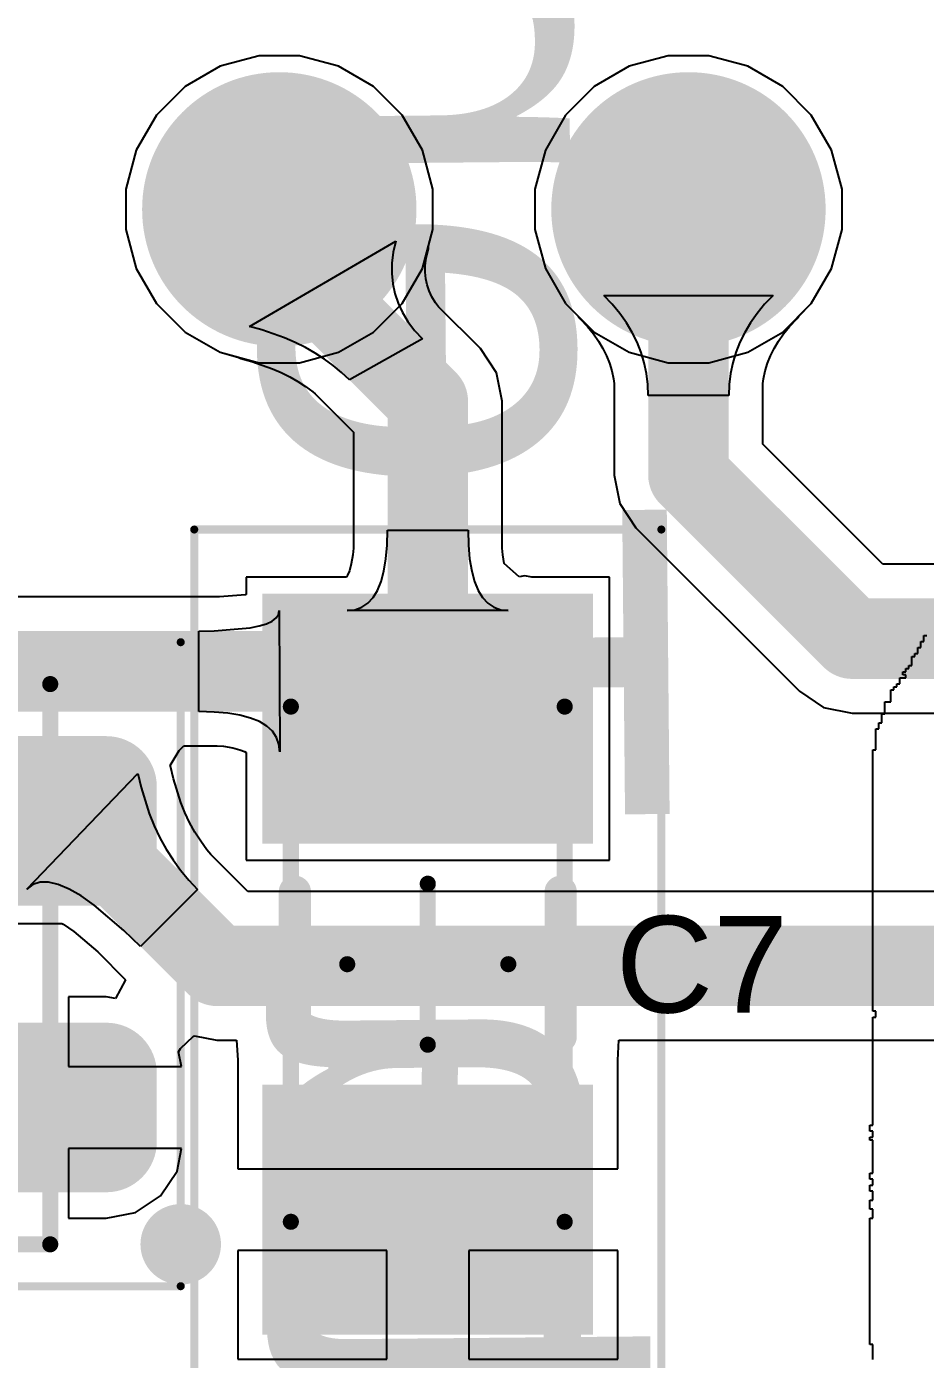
# Model space of a CAD drawing. Header units: millimetres. Extents: x 0 to 168, y 0 to 109.
# Drawn here: x 73.74 to 79.32, y 71.22 to 79.49 of the extents above; entities that cross this region are included whole.
import ezdxf

# ---------------------------------------------------------------- set-up
doc = ezdxf.new("R2010")
doc.units = ezdxf.units.MM
for name, color, linetype in [('BottomLayer', 5, 'Continuous'), ('BottomOverlay', 54, 'Continuous'), ('BottomSolder', 6, 'Continuous'), ('Mechanical13', 56, 'Continuous'), ('Mechanical15', 56, 'Continuous'), ('MultiLayer', 9, 'Continuous'), ('PadHoleLayer', 156, 'Continuous'), ('TopLayer', 1, 'Continuous'), ('TopOverlay', 2, 'Continuous'), ('TopPaste', 8, 'Continuous'), ('TopSolder', 216, 'Continuous')]:
    doc.layers.add(name, color=color, linetype=linetype)
doc.styles.add('Arial', font='arial.ttf', dxfattribs={"height": 0.2})
doc.styles.add('Comic Sans MS', font='comic.ttf', dxfattribs={"height": 0.2})

# ---------------------------------------------------------------- blocks, each defined once
blk = doc.blocks.new('WS2812B_M____20')
at = {"layer": 'Mechanical13'}
blk.add_hatch(color=56, dxfattribs=at).paths.add_polyline_path([(-1.74, -1.74), (-1.2719, -1.74), (-1.2719, 1.74), (-1.74, 1.74)])
at = {"layer": 'TopLayer'}
h = blk.add_hatch(color=1, dxfattribs=at)
edge = h.paths.add_edge_path()
edge.add_arc((-2.0875, 0.6776), 0.2125, 180, 270)
edge.add_line((-2.0875, 0.4651), (-1.1125, 0.4651))
edge.add_arc((-1.1125, 0.6776), 0.2125, 270, 360)
edge.add_line((-0.9, 0.6776), (-0.9, 1.1026))
edge.add_arc((-1.1125, 1.1026), 0.2125, 0, 90)
edge.add_line((-1.1125, 1.3151), (-2.0875, 1.3151))
edge.add_arc((-2.0875, 1.1026), 0.2125, 90, 180)
edge.add_line((-2.3, 1.1026), (-2.3, 0.6776))
h = blk.add_hatch(color=1, dxfattribs=at)
edge = h.paths.add_edge_path()
edge.add_arc((1.1125, 0.6775), 0.2125, 180, 270)
edge.add_line((1.1125, 0.465), (2.0875, 0.465))
edge.add_arc((2.0875, 0.6775), 0.2125, 270, 360)
edge.add_line((2.3, 0.6775), (2.3, 1.1025))
edge.add_arc((2.0875, 1.1025), 0.2125, 0, 90)
edge.add_line((2.0875, 1.315), (1.1125, 1.315))
edge.add_arc((1.1125, 1.1025), 0.2125, 90, 180)
edge.add_line((0.9, 1.1025), (0.9, 0.6775))
h = blk.add_hatch(color=1, dxfattribs=at)
edge = h.paths.add_edge_path()
edge.add_arc((-2.0875, -1.1025), 0.2125, 180, 270)
edge.add_line((-2.0875, -1.315), (-1.1125, -1.315))
edge.add_arc((-1.1125, -1.1025), 0.2125, 270, 360)
edge.add_line((-0.9, -1.1025), (-0.9, -0.6775))
edge.add_arc((-1.1125, -0.6775), 0.2125, 0, 90)
edge.add_line((-1.1125, -0.465), (-2.0875, -0.465))
edge.add_arc((-2.0875, -0.6775), 0.2125, 90, 180)
edge.add_line((-2.3, -0.6775), (-2.3, -1.1025))
h = blk.add_hatch(color=1, dxfattribs=at)
edge = h.paths.add_edge_path()
edge.add_arc((1.1125, -1.1025), 0.2125, 180, 270)
edge.add_line((1.1125, -1.315), (2.0875, -1.315))
edge.add_arc((2.0875, -1.1025), 0.2125, 270, 360)
edge.add_line((2.3, -1.1025), (2.3, -0.6775))
edge.add_arc((2.0875, -0.6775), 0.2125, 0, 90)
edge.add_line((2.0875, -0.465), (1.1125, -0.465))
edge.add_arc((1.1125, -0.6775), 0.2125, 90, 180)
edge.add_line((0.9, -0.6775), (0.9, -1.1025))
at = {"layer": 'TopPaste'}
h = blk.add_hatch(color=8, dxfattribs=at)
edge = h.paths.add_edge_path()
edge.add_arc((-2.0875, 0.6776), 0.2125, 180, 270)
edge.add_line((-2.0875, 0.4651), (-1.1125, 0.4651))
edge.add_arc((-1.1125, 0.6776), 0.2125, 270, 360)
edge.add_line((-0.9, 0.6776), (-0.9, 1.1026))
edge.add_arc((-1.1125, 1.1026), 0.2125, 0, 90)
edge.add_line((-1.1125, 1.3151), (-2.0875, 1.3151))
edge.add_arc((-2.0875, 1.1026), 0.2125, 90, 180)
edge.add_line((-2.3, 1.1026), (-2.3, 0.6776))
h = blk.add_hatch(color=8, dxfattribs=at)
edge = h.paths.add_edge_path()
edge.add_arc((1.1125, 0.6775), 0.2125, 180, 270)
edge.add_line((1.1125, 0.465), (2.0875, 0.465))
edge.add_arc((2.0875, 0.6775), 0.2125, 270, 360)
edge.add_line((2.3, 0.6775), (2.3, 1.1025))
edge.add_arc((2.0875, 1.1025), 0.2125, 0, 90)
edge.add_line((2.0875, 1.315), (1.1125, 1.315))
edge.add_arc((1.1125, 1.1025), 0.2125, 90, 180)
edge.add_line((0.9, 1.1025), (0.9, 0.6775))
h = blk.add_hatch(color=8, dxfattribs=at)
edge = h.paths.add_edge_path()
edge.add_arc((-2.0875, -1.1025), 0.2125, 180, 270)
edge.add_line((-2.0875, -1.315), (-1.1125, -1.315))
edge.add_arc((-1.1125, -1.1025), 0.2125, 270, 360)
edge.add_line((-0.9, -1.1025), (-0.9, -0.6775))
edge.add_arc((-1.1125, -0.6775), 0.2125, 0, 90)
edge.add_line((-1.1125, -0.465), (-2.0875, -0.465))
edge.add_arc((-2.0875, -0.6775), 0.2125, 90, 180)
edge.add_line((-2.3, -0.6775), (-2.3, -1.1025))
h = blk.add_hatch(color=8, dxfattribs=at)
edge = h.paths.add_edge_path()
edge.add_arc((1.1125, -1.1025), 0.2125, 180, 270)
edge.add_line((1.1125, -1.315), (2.0875, -1.315))
edge.add_arc((2.0875, -1.1025), 0.2125, 270, 360)
edge.add_line((2.3, -1.1025), (2.3, -0.6775))
edge.add_arc((2.0875, -0.6775), 0.2125, 0, 90)
edge.add_line((2.0875, -0.465), (1.1125, -0.465))
edge.add_arc((1.1125, -0.6775), 0.2125, 90, 180)
edge.add_line((0.9, -0.6775), (0.9, -1.1025))
at = {"layer": 'TopSolder'}
h = blk.add_hatch(color=216, dxfattribs=at)
edge = h.paths.add_edge_path()
edge.add_arc((-2.0875, 0.6776), 0.3141, 180, 270)
edge.add_line((-2.0875, 0.3635), (-1.1125, 0.3635))
edge.add_arc((-1.1125, 0.6776), 0.3141, 270, 360)
edge.add_line((-0.7984, 0.6776), (-0.7984, 1.1026))
edge.add_arc((-1.1125, 1.1026), 0.3141, 0, 90)
edge.add_line((-1.1125, 1.4167), (-2.0875, 1.4167))
edge.add_arc((-2.0875, 1.1026), 0.3141, 90, 180)
edge.add_line((-2.4016, 1.1026), (-2.4016, 0.6776))
h = blk.add_hatch(color=216, dxfattribs=at)
edge = h.paths.add_edge_path()
edge.add_arc((1.1125, 0.6775), 0.3141, 180, 270)
edge.add_line((1.1125, 0.3634), (2.0875, 0.3634))
edge.add_arc((2.0875, 0.6775), 0.3141, 270, 360)
edge.add_line((2.4016, 0.6775), (2.4016, 1.1025))
edge.add_arc((2.0875, 1.1025), 0.3141, 0, 90)
edge.add_line((2.0875, 1.4166), (1.1125, 1.4166))
edge.add_arc((1.1125, 1.1025), 0.3141, 90, 180)
edge.add_line((0.7984, 1.1025), (0.7984, 0.6775))
h = blk.add_hatch(color=216, dxfattribs=at)
edge = h.paths.add_edge_path()
edge.add_arc((-2.0875, -1.1025), 0.3141, 180, 270)
edge.add_line((-2.0875, -1.4166), (-1.1125, -1.4166))
edge.add_arc((-1.1125, -1.1025), 0.3141, 270, 360)
edge.add_line((-0.7984, -1.1025), (-0.7984, -0.6775))
edge.add_arc((-1.1125, -0.6775), 0.3141, 0, 90)
edge.add_line((-1.1125, -0.3634), (-2.0875, -0.3634))
edge.add_arc((-2.0875, -0.6775), 0.3141, 90, 180)
edge.add_line((-2.4016, -0.6775), (-2.4016, -1.1025))
h = blk.add_hatch(color=216, dxfattribs=at)
edge = h.paths.add_edge_path()
edge.add_arc((1.1125, -1.1025), 0.3141, 180, 270)
edge.add_line((1.1125, -1.4166), (2.0875, -1.4166))
edge.add_arc((2.0875, -1.1025), 0.3141, 270, 360)
edge.add_line((2.4016, -1.1025), (2.4016, -0.6775))
edge.add_arc((2.0875, -0.6775), 0.3141, 0, 90)
edge.add_line((2.0875, -0.3634), (1.1125, -0.3634))
edge.add_arc((1.1125, -0.6775), 0.3141, 90, 180)
edge.add_line((0.7984, -0.6775), (0.7984, -1.1025))
at = {"layer": 'Mechanical13', "const_width": 0.1}
for points in [[(-1.74, -1.74), (-1.74, 1.74)], [(-1.74, 1.74), (1.74, 1.74)], [(1.74, -1.74), (1.74, 1.74)], [(-1.74, -1.74), (1.74, -1.74)]]:
    blk.add_lwpolyline(points, dxfattribs=at)
at = {"layer": 'Mechanical13', "const_width": 0.05}
for points in [[(-1.765, 1.74, 1), (-1.715, 1.74, 1)], [(-1.765, 1.74, 1), (-1.715, 1.74, 1)], [(1.715, 1.74, 1), (1.765, 1.74, 1)], [(1.715, 1.74, 1), (1.765, 1.74, 1)], [(-1.765, -1.74, 1), (-1.715, -1.74, 1)], [(-1.765, -1.74, 1), (-1.715, -1.74, 1)], [(1.715, -1.74, 1), (1.765, -1.74, 1)], [(1.715, -1.74, 1), (1.765, -1.74, 1)]]:
    blk.add_lwpolyline(points, format="xyb", close=True, dxfattribs=at)
at = {"layer": 'Mechanical15'}
for points, const_width in [([(-2.55, -2), (-2.55, 2)], 0.05), ([(-2.55, 2), (2.55, 2)], 0.05), ([(2.55, -2), (2.55, 2)], 0.05), ([(0, -0.5), (0, 0.5)], 0.1), ([(-0.5, 0), (0.5, 0)], 0.1), ([(-2.55, -2), (2.55, -2)], 0.05)]:
    blk.add_lwpolyline(points, dxfattribs=dict(at, const_width=const_width))
for points, const_width in [([(-2.5625, 2, 1), (-2.5375, 2, 1)], 0.025), ([(-2.5625, 2, 1), (-2.5375, 2, 1)], 0.025), ([(2.5375, 2, 1), (2.5625, 2, 1)], 0.025), ([(2.5375, 2, 1), (2.5625, 2, 1)], 0.025), ([(-0.025, 0.5, 1), (0.025, 0.5, 1)], 0.05), ([(-0.525, 0, 1), (-0.475, 0, 1)], 0.05), ([(0.475, 0, 1), (0.525, 0, 1)], 0.05), ([(-0.025, -0.5, 1), (0.025, -0.5, 1)], 0.05), ([(-2.5625, -2, 1), (-2.5375, -2, 1)], 0.025), ([(-2.5625, -2, 1), (-2.5375, -2, 1)], 0.025), ([(2.5375, -2, 1), (2.5625, -2, 1)], 0.025), ([(2.5375, -2, 1), (2.5625, -2, 1)], 0.025)]:
    blk.add_lwpolyline(points, format="xyb", close=True, dxfattribs=dict(at, const_width=const_width))
at = {"layer": 'TopOverlay'}
for points, const_width in [([(2.675, -1.74, 1), (2.425, -1.74, 1)], 0.25), ([(2.3625, -1.74, 1), (2.4875, -1.74, 1)], 0.125), ([(2.6125, -1.74, 1), (2.7375, -1.74, 1)], 0.125)]:
    blk.add_lwpolyline(points, format="xyb", close=True, dxfattribs=dict(at, const_width=const_width))
blk = doc.blocks.new('HDR1X6H_50')
at = {"layer": 'BottomLayer'}
h = blk.add_hatch(color=5, dxfattribs=at)
edge = h.paths.add_edge_path()
edge.add_arc((5.08, 0), 0.75, 0, 360)
h = blk.add_hatch(color=5, dxfattribs=at)
edge = h.paths.add_edge_path()
edge.add_arc((7.62, 0), 0.75, 0, 360)
at = {"layer": 'BottomSolder'}
h = blk.add_hatch(color=6, dxfattribs=at)
edge = h.paths.add_edge_path()
edge.add_arc((5.08, 0), 0.8516, 0, 360)
h = blk.add_hatch(color=6, dxfattribs=at)
edge = h.paths.add_edge_path()
edge.add_arc((7.62, 0), 0.8516, 0, 360)
at = {"layer": 'MultiLayer'}
h = blk.add_hatch(color=9, dxfattribs=at)
edge = h.paths.add_edge_path()
edge.add_arc((5.08, 0), 0.75, 0, 360)
h = blk.add_hatch(color=9, dxfattribs=at)
edge = h.paths.add_edge_path()
edge.add_arc((7.62, 0), 0.75, 0, 360)
at = {"layer": 'PadHoleLayer'}
h = blk.add_hatch(color=156, dxfattribs=at)
edge = h.paths.add_edge_path()
edge.add_arc((5.08, 0), 0.45, 0, 360)
h = blk.add_hatch(color=156, dxfattribs=at)
edge = h.paths.add_edge_path()
edge.add_arc((7.62, 0), 0.45, 0, 360)
at = {"layer": 'TopLayer'}
h = blk.add_hatch(color=1, dxfattribs=at)
edge = h.paths.add_edge_path()
edge.add_arc((5.08, 0), 0.75, 0, 360)
h = blk.add_hatch(color=1, dxfattribs=at)
edge = h.paths.add_edge_path()
edge.add_arc((7.62, 0), 0.75, 0, 360)
at = {"layer": 'TopSolder'}
h = blk.add_hatch(color=216, dxfattribs=at)
edge = h.paths.add_edge_path()
edge.add_arc((5.08, 0), 0.8516, 0, 360)
h = blk.add_hatch(color=216, dxfattribs=at)
edge = h.paths.add_edge_path()
edge.add_arc((7.62, 0), 0.8516, 0, 360)
blk = doc.blocks.new('CAP1206_69')
at = {"layer": 'TopLayer'}
for points in [[(-2.2, -0.925), (-2.2, 0.925), (-0.85, 0.925), (-0.85, -0.925)], [(0.85, -0.925), (0.85, 0.925), (2.2, 0.925), (2.2, -0.925)]]:
    blk.add_hatch(color=1, dxfattribs=at).paths.add_polyline_path(points)
at = {"layer": 'TopPaste'}
for points in [[(-2.2, -0.925), (-2.2, 0.925), (-0.85, 0.925), (-0.85, -0.925)], [(0.85, -0.925), (0.85, 0.925), (2.2, 0.925), (2.2, -0.925)]]:
    blk.add_hatch(color=8, dxfattribs=at).paths.add_polyline_path(points)
at = {"layer": 'TopSolder'}
for points in [[(-2.3016, -1.0266), (-2.3016, 1.0266), (-0.7484, 1.0266), (-0.7484, -1.0266)], [(0.7484, -1.0266), (0.7484, 1.0266), (2.3016, 1.0266), (2.3016, -1.0266)]]:
    blk.add_hatch(color=216, dxfattribs=at).paths.add_polyline_path(points)
at = {"layer": 'Mechanical13', "const_width": 0.1}
for points in [[(-1.6, 0.85), (-1.6, -0.85)], [(-1.6, 0.85), (1.6, 0.85)], [(1.6, 0.85), (1.6, -0.85)], [(-1.6, -0.85), (1.6, -0.85)]]:
    blk.add_lwpolyline(points, dxfattribs=at)
at = {"layer": 'Mechanical13', "const_width": 0.05}
for points in [[(-1.625, 0.85, 1), (-1.575, 0.85, 1)], [(-1.625, 0.85, 1), (-1.575, 0.85, 1)], [(1.575, 0.85, 1), (1.625, 0.85, 1)], [(1.575, 0.85, 1), (1.625, 0.85, 1)], [(-1.625, -0.85, 1), (-1.575, -0.85, 1)], [(-1.625, -0.85, 1), (-1.575, -0.85, 1)], [(1.575, -0.85, 1), (1.625, -0.85, 1)], [(1.575, -0.85, 1), (1.625, -0.85, 1)]]:
    blk.add_lwpolyline(points, format="xyb", close=True, dxfattribs=at)
at = {"layer": 'Mechanical15'}
for points, const_width in [([(-2.7, 1.45), (-2.7, -1.45)], 0.05), ([(-2.7, 1.45), (2.7, 1.45)], 0.05), ([(2.7, 1.45), (2.7, -1.45)], 0.05), ([(0, 0.5), (0, -0.5)], 0.1), ([(-0.5, 0), (0.5, 0)], 0.1), ([(-2.7, -1.45), (2.7, -1.45)], 0.05)]:
    blk.add_lwpolyline(points, dxfattribs=dict(at, const_width=const_width))
for points, const_width in [([(-2.7125, 1.45, 1), (-2.6875, 1.45, 1)], 0.025), ([(-2.7125, 1.45, 1), (-2.6875, 1.45, 1)], 0.025), ([(2.6875, 1.45, 1), (2.7125, 1.45, 1)], 0.025), ([(2.6875, 1.45, 1), (2.7125, 1.45, 1)], 0.025), ([(-0.025, 0.5, 1), (0.025, 0.5, 1)], 0.05), ([(-0.525, 0, 1), (-0.475, 0, 1)], 0.05), ([(0.475, 0, 1), (0.525, 0, 1)], 0.05), ([(-0.025, -0.5, 1), (0.025, -0.5, 1)], 0.05), ([(-2.7125, -1.45, 1), (-2.6875, -1.45, 1)], 0.025), ([(-2.7125, -1.45, 1), (-2.6875, -1.45, 1)], 0.025), ([(2.6875, -1.45, 1), (2.7125, -1.45, 1)], 0.025), ([(2.6875, -1.45, 1), (2.7125, -1.45, 1)], 0.025)]:
    blk.add_lwpolyline(points, format="xyb", close=True, dxfattribs=dict(at, const_width=const_width))
at = {"layer": 'TopOverlay', "const_width": 0.2}
for points in [[(-0.45, 0.825), (0.45, 0.825)], [(-0.45, -0.825), (0.45, -0.825)]]:
    blk.add_lwpolyline(points, dxfattribs=at)
at = {"layer": 'TopOverlay', "const_width": 0.1}
for points in [[(-0.5, 0.825, 1), (-0.4, 0.825, 1)], [(0.4, 0.825, 1), (0.5, 0.825, 1)], [(-0.5, -0.825, 1), (-0.4, -0.825, 1)], [(0.4, -0.825, 1), (0.5, -0.825, 1)]]:
    blk.add_lwpolyline(points, format="xyb", close=True, dxfattribs=at)

msp = doc.modelspace()

# ---------------------------------------------------------------- linework, layer by layer
at = {"layer": 'BottomLayer'}
for p, q in [((75.1855, 79.3122), (74.9431, 79.2472)), ((75.4365, 79.3122), (75.1855, 79.3122)), ((75.6789, 79.2472), (75.4365, 79.3122)), ((77.7255, 79.3122), (77.4831, 79.2472)), ((77.9765, 79.3122), (77.7255, 79.3122)), ((78.2189, 79.2472), (77.9765, 79.3122)), ((74.9431, 79.2472), (74.7257, 79.1217)), ((75.8963, 79.1217), (75.6789, 79.2472)), ((77.4831, 79.2472), (77.2657, 79.1217)), ((78.4363, 79.1217), (78.2189, 79.2472)), ((74.7257, 79.1217), (74.5483, 78.9443)), ((76.0737, 78.9443), (75.8963, 79.1217)), ((77.2657, 79.1217), (77.0883, 78.9443)), ((78.6137, 78.9443), (78.4363, 79.1217)), ((74.5483, 78.9443), (74.4228, 78.7269)), ((76.1992, 78.7269), (76.0737, 78.9443)), ((77.0883, 78.9443), (76.9628, 78.7269)), ((78.7392, 78.7269), (78.6137, 78.9443)), ((74.4228, 78.7269), (74.3578, 78.4845)), ((76.2642, 78.4845), (76.1992, 78.7269)), ((76.9628, 78.7269), (76.8978, 78.4845)), ((78.8042, 78.4845), (78.7392, 78.7269)), ((74.3578, 78.4845), (74.3578, 78.2335)), ((76.2642, 78.2335), (76.2642, 78.4845)), ((76.8978, 78.4845), (76.8978, 78.2335)), ((78.8042, 78.2335), (78.8042, 78.4845)), ((74.3578, 78.2335), (74.4228, 77.9911)), ((76.1992, 77.9911), (76.2642, 78.2335)), ((76.8978, 78.2335), (76.9628, 77.9911)), ((78.7392, 77.9911), (78.8042, 78.2335)), ((74.4228, 77.9911), (74.5483, 77.7737)), ((76.0737, 77.7737), (76.1992, 77.9911)), ((76.9628, 77.9911), (77.0883, 77.7737)), ((78.6137, 77.7737), (78.7392, 77.9911)), ((77.3783, 77.7687), (77.326, 77.8234)), ((77.326, 77.8234), (78.376, 77.8234)), ((78.376, 77.8234), (78.3237, 77.7687)), ((74.5483, 77.7737), (74.7257, 77.5963)), ((75.8963, 77.5963), (76.0737, 77.7737)), ((77.0883, 77.7737), (77.1666, 77.6954)), ((77.425, 77.7123), (77.3783, 77.7687)), ((78.3237, 77.7687), (78.277, 77.7123)), ((78.5354, 77.6954), (78.6137, 77.7737)), ((77.1666, 77.6954), (77.1761, 77.6803)), ((77.1761, 77.6803), (77.2234, 77.6309)), ((77.4663, 77.6542), (77.425, 77.7123)), ((77.502, 77.5946), (77.4663, 77.6542)), ((78.2357, 77.6542), (78.2, 77.5946)), ((78.277, 77.7123), (78.2357, 77.6542)), ((78.4786, 77.6309), (78.5259, 77.6803)), ((78.5259, 77.6803), (78.5354, 77.6954)), ((74.7257, 77.5963), (74.9431, 77.4708)), ((75.6789, 77.4708), (75.8963, 77.5963)), ((77.2234, 77.6309), (77.2606, 77.586)), ((77.2606, 77.586), (77.2927, 77.5408)), ((77.5323, 77.5332), (77.502, 77.5946)), ((78.2, 77.5946), (78.1697, 77.5332)), ((78.4093, 77.5408), (78.4414, 77.586)), ((78.4414, 77.586), (78.4786, 77.6309)), ((77.2927, 77.5408), (77.3199, 77.4953)), ((77.3199, 77.4953), (77.3426, 77.4494)), ((77.557, 77.4703), (77.5323, 77.5332)), ((78.1697, 77.5332), (78.145, 77.4703)), ((78.3594, 77.4494), (78.3821, 77.4953)), ((78.3821, 77.4953), (78.4093, 77.5408)), ((74.9431, 77.4708), (75.1855, 77.4058)), ((75.1855, 77.4058), (75.4365, 77.4058)), ((75.4365, 77.4058), (75.6789, 77.4708)), ((77.3426, 77.4494), (77.361, 77.4027)), ((77.361, 77.4027), (77.3752, 77.3549)), ((77.5763, 77.4056), (77.557, 77.4703)), ((77.59, 77.3394), (77.5763, 77.4056)), ((78.1257, 77.4056), (78.112, 77.3394)), ((78.145, 77.4703), (78.1257, 77.4056)), ((78.3268, 77.3549), (78.341, 77.4027)), ((78.341, 77.4027), (78.3594, 77.4494)), ((77.3752, 77.3549), (77.3854, 77.3058)), ((77.5982, 77.2715), (77.59, 77.3394)), ((78.112, 77.3394), (78.1038, 77.2715)), ((78.3166, 77.3058), (78.3268, 77.3549)), ((77.3854, 77.3058), (77.3889, 77.2766)), ((77.3889, 77.2766), (77.3889, 76.708)), ((77.601, 77.2019), (77.5982, 77.2715)), ((78.1038, 77.2715), (78.101, 77.2019)), ((78.3131, 77.2766), (78.3166, 77.3058)), ((78.3131, 76.8994), (78.3131, 77.2766)), ((78.101, 77.2019), (77.601, 77.2019)), ((79.0584, 76.1541), (78.3131, 76.8994)), ((77.3889, 76.708), (77.3889, 76.708)), ((77.3889, 76.708), (77.4241, 76.5312)), ((77.4241, 76.5312), (77.5243, 76.3813)), ((77.5243, 76.3813), (78.5403, 75.3653)), ((80.8367, 76.1541), (79.0584, 76.1541)), ((78.5403, 75.3653), (78.5403, 75.3653)), ((78.5403, 75.3653), (78.6902, 75.2651)), ((78.6902, 75.2651), (78.867, 75.2299)), ((78.867, 75.2299), (96.647, 75.2299))]:
    msp.add_line(p, q, dxfattribs=at)
at = {"layer": 'BottomLayer', "const_width": 0.5}
for points in [[(77.851, 76.708), (77.851, 78.359)], [(77.851, 76.708), (78.867, 75.692)], [(78.867, 75.692), (96.647, 75.692)]]:
    msp.add_lwpolyline(points, dxfattribs=at)
at = {"layer": 'BottomLayer', "const_width": 0.25}
for points in [[(77.726, 78.359, 1), (77.976, 78.359, 1)], [(77.726, 76.708, 1), (77.976, 76.708, 1)], [(77.726, 76.708, 1), (77.976, 76.708, 1)], [(78.742, 75.692, 1), (78.992, 75.692, 1)], [(78.742, 75.692, 1), (78.992, 75.692, 1)]]:
    msp.add_lwpolyline(points, format="xyb", close=True, dxfattribs=at)
at = {"layer": 'BottomOverlay'}
for p, q in [((79.2935, 75.6549), (79.2935, 75.6736)), ((79.2935, 75.6736), (79.3121, 75.6736)), ((79.3121, 75.6922), (79.3121, 75.7109)), ((79.3121, 75.7109), (79.3308, 75.7109)), ((79.3121, 75.6736), (79.3121, 75.6922)), ((79.2375, 75.5617), (79.2375, 75.5803)), ((79.2375, 75.5803), (79.2562, 75.5803)), ((79.2562, 75.5803), (79.2562, 75.599)), ((79.2562, 75.599), (79.2748, 75.599)), ((79.2748, 75.6176), (79.2748, 75.6363)), ((79.2748, 75.6363), (79.2935, 75.6363)), ((79.2748, 75.599), (79.2748, 75.6176)), ((79.2935, 75.6363), (79.2935, 75.6549)), ((79.2002, 75.487), (79.2002, 75.5057)), ((79.2002, 75.5057), (79.2189, 75.5057)), ((79.2189, 75.5057), (79.2189, 75.5244)), ((79.2189, 75.5244), (79.2375, 75.5244)), ((79.2375, 75.543), (79.2375, 75.5617)), ((79.2375, 75.5244), (79.2375, 75.543)), ((79.1443, 75.3938), (79.1443, 75.4124)), ((79.1443, 75.4124), (79.1629, 75.4124)), ((79.1629, 75.4311), (79.1629, 75.4497)), ((79.1629, 75.4497), (79.2002, 75.4497)), ((79.1629, 75.4124), (79.1629, 75.4311)), ((79.1816, 75.4684), (79.1816, 75.487)), ((79.1816, 75.487), (79.2002, 75.487)), ((79.2002, 75.4684), (79.1816, 75.4684)), ((79.2002, 75.4497), (79.2002, 75.4684)), ((79.107, 75.3565), (79.107, 75.3751)), ((79.107, 75.3751), (79.1256, 75.3751)), ((79.107, 75.3378), (79.107, 75.3565)), ((79.107, 75.3192), (79.107, 75.3378)), ((79.1256, 75.3751), (79.1256, 75.3938)), ((79.1256, 75.3938), (79.1443, 75.3938)), ((79.0696, 75.2819), (79.0696, 75.3005)), ((79.0696, 75.3005), (79.107, 75.3005)), ((79.0696, 75.2632), (79.0696, 75.2819)), ((79.0696, 75.2445), (79.0696, 75.2632)), ((79.107, 75.3005), (79.107, 75.3192)), ((79.0323, 75.1513), (79.0323, 75.1699)), ((79.0323, 75.1699), (79.051, 75.1699)), ((79.051, 75.2072), (79.051, 75.2259)), ((79.051, 75.2259), (79.0696, 75.2259)), ((79.051, 75.1886), (79.051, 75.2072)), ((79.051, 75.1699), (79.051, 75.1886)), ((79.0696, 75.2259), (79.0696, 75.2445)), ((79.0137, 75.114), (79.0137, 75.1326)), ((79.0137, 75.1326), (79.0323, 75.1326)), ((79.0137, 75.0953), (79.0137, 75.114)), ((79.0137, 75.0767), (79.0137, 75.0953)), ((79.0323, 75.1326), (79.0323, 75.1513)), ((78.995, 74.9834), (78.995, 75.002)), ((78.995, 75.002), (79.0137, 75.002)), ((79.0137, 75.058), (79.0137, 75.0767)), ((79.0137, 75.0394), (79.0137, 75.058)), ((79.0137, 75.0207), (79.0137, 75.0394)), ((79.0137, 75.002), (79.0137, 75.0207)), ((78.995, 74.9647), (78.995, 74.9834)), ((78.995, 74.9461), (78.995, 74.9647)), ((78.995, 74.9274), (78.995, 74.9461)), ((78.995, 74.9088), (78.995, 74.9274)), ((78.995, 74.8901), (78.995, 74.9088)), ((78.995, 74.8715), (78.995, 74.8901)), ((78.995, 74.8528), (78.995, 74.8715)), ((78.995, 74.8342), (78.995, 74.8528)), ((78.995, 74.8155), (78.995, 74.8342)), ((78.995, 74.7969), (78.995, 74.8155)), ((78.995, 74.7782), (78.995, 74.7969)), ((78.995, 74.7595), (78.995, 74.7782)), ((78.995, 74.7409), (78.995, 74.7595)), ((78.995, 74.7222), (78.995, 74.7409)), ((78.995, 74.7036), (78.995, 74.7222)), ((78.995, 74.6849), (78.995, 74.7036)), ((78.995, 74.6663), (78.995, 74.6849)), ((78.995, 74.6476), (78.995, 74.6663)), ((78.995, 74.629), (78.995, 74.6476)), ((78.995, 74.6103), (78.995, 74.629)), ((78.995, 74.5917), (78.995, 74.6103)), ((78.995, 74.573), (78.995, 74.5917)), ((78.995, 74.5543), (78.995, 74.573)), ((78.995, 74.5357), (78.995, 74.5543)), ((78.995, 74.517), (78.995, 74.5357)), ((78.995, 74.4984), (78.995, 74.517)), ((78.995, 74.4797), (78.995, 74.4984)), ((78.995, 74.4611), (78.995, 74.4797)), ((78.995, 74.4424), (78.995, 74.4611)), ((78.995, 74.4238), (78.995, 74.4424)), ((78.995, 74.4051), (78.995, 74.4238)), ((78.995, 74.3865), (78.995, 74.4051)), ((78.995, 74.3678), (78.995, 74.3865)), ((78.995, 74.3492), (78.995, 74.3678)), ((78.995, 74.3305), (78.995, 74.3492)), ((78.995, 74.3118), (78.995, 74.3305)), ((78.995, 74.2932), (78.995, 74.3118)), ((78.995, 74.2745), (78.995, 74.2932)), ((78.995, 74.2559), (78.995, 74.2745)), ((78.995, 74.2372), (78.995, 74.2559)), ((78.995, 74.2186), (78.995, 74.2372)), ((78.995, 74.1999), (78.995, 74.2186)), ((78.995, 74.1813), (78.995, 74.1999)), ((78.995, 74.1626), (78.995, 74.1813)), ((78.995, 74.144), (78.995, 74.1626)), ((78.995, 74.1253), (78.995, 74.144)), ((78.995, 74.1067), (78.995, 74.1253)), ((78.995, 74.088), (78.995, 74.1067)), ((78.995, 74.0693), (78.995, 74.088)), ((78.995, 74.0507), (78.995, 74.0693)), ((78.995, 74.032), (78.995, 74.0507)), ((78.995, 74.0134), (78.995, 74.032)), ((78.995, 73.9947), (78.995, 74.0134)), ((78.995, 73.9761), (78.995, 73.9947)), ((78.995, 73.9574), (78.995, 73.9761)), ((78.995, 73.9388), (78.995, 73.9574)), ((78.995, 73.9201), (78.995, 73.9388)), ((78.995, 73.9015), (78.995, 73.9201)), ((78.995, 73.8828), (78.995, 73.9015)), ((78.995, 73.8642), (78.995, 73.8828)), ((78.995, 73.8455), (78.995, 73.8642)), ((78.995, 73.8268), (78.995, 73.8455)), ((78.995, 73.8082), (78.995, 73.8268)), ((78.995, 73.7895), (78.995, 73.8082)), ((78.995, 73.7709), (78.995, 73.7895)), ((78.995, 73.7522), (78.995, 73.7709)), ((78.995, 73.7336), (78.995, 73.7522)), ((78.995, 73.7149), (78.995, 73.7336)), ((78.995, 73.6963), (78.995, 73.7149)), ((78.995, 73.6776), (78.995, 73.6963)), ((78.995, 73.659), (78.995, 73.6776)), ((78.995, 73.6403), (78.995, 73.659)), ((78.995, 73.6217), (78.995, 73.6403)), ((78.995, 73.603), (78.995, 73.6217)), ((78.995, 73.5843), (78.995, 73.603)), ((78.995, 73.5657), (78.995, 73.5843)), ((78.995, 73.547), (78.995, 73.5657)), ((78.995, 73.5284), (78.995, 73.547)), ((78.995, 73.5097), (78.995, 73.5284)), ((78.995, 73.4911), (78.995, 73.5097)), ((78.995, 73.4724), (78.995, 73.4911)), ((78.995, 73.4538), (78.995, 73.4724)), ((78.995, 73.4351), (78.995, 73.4538)), ((78.995, 73.4165), (78.995, 73.4351)), ((78.995, 73.3978), (78.995, 73.4165)), ((78.995, 73.3792), (78.995, 73.3978)), ((79.0137, 73.3792), (78.995, 73.3792)), ((78.995, 73.3232), (78.995, 73.3418)), ((78.995, 73.3418), (79.0137, 73.3418)), ((79.0137, 73.3605), (79.0137, 73.3792)), ((79.0137, 73.3418), (79.0137, 73.3605)), ((78.995, 73.3045), (78.995, 73.3232)), ((78.995, 73.2859), (78.995, 73.3045)), ((78.995, 73.2672), (78.995, 73.2859)), ((78.995, 73.2486), (78.995, 73.2672)), ((78.995, 73.2299), (78.995, 73.2486)), ((78.995, 73.2113), (78.995, 73.2299)), ((78.995, 73.1926), (78.995, 73.2113)), ((78.995, 73.174), (78.995, 73.1926)), ((78.995, 73.1553), (78.995, 73.174)), ((78.995, 73.1367), (78.995, 73.1553)), ((78.995, 73.118), (78.995, 73.1367)), ((78.995, 73.0993), (78.995, 73.118)), ((78.995, 73.0807), (78.995, 73.0993)), ((78.995, 73.062), (78.995, 73.0807)), ((78.995, 73.0434), (78.995, 73.062)), ((78.995, 73.0247), (78.995, 73.0434)), ((78.995, 73.0061), (78.995, 73.0247)), ((78.995, 72.9874), (78.995, 73.0061)), ((78.995, 72.9688), (78.995, 72.9874)), ((78.995, 72.9501), (78.995, 72.9688)), ((78.995, 72.9315), (78.995, 72.9501)), ((78.995, 72.9128), (78.995, 72.9315)), ((78.995, 72.8941), (78.995, 72.9128)), ((78.995, 72.8755), (78.995, 72.8941)), ((78.995, 72.8568), (78.995, 72.8755)), ((78.995, 72.8382), (78.995, 72.8568)), ((78.995, 72.8195), (78.995, 72.8382)), ((78.995, 72.8009), (78.995, 72.8195)), ((78.995, 72.7822), (78.995, 72.8009)), ((78.995, 72.7636), (78.995, 72.7822)), ((78.995, 72.7449), (78.995, 72.7636)), ((78.995, 72.7263), (78.995, 72.7449)), ((78.995, 72.7076), (78.995, 72.7263)), ((78.995, 72.689), (78.995, 72.7076)), ((78.995, 72.6703), (78.995, 72.689)), ((78.9764, 72.6516), (78.9764, 72.6703)), ((78.9764, 72.6703), (78.995, 72.6703)), ((78.9764, 72.633), (78.9764, 72.6516)), ((78.995, 72.633), (78.9764, 72.633)), ((78.995, 72.6143), (78.995, 72.633)), ((78.995, 72.5957), (78.995, 72.6143)), ((78.9764, 72.577), (78.9764, 72.5957)), ((78.9764, 72.5957), (78.995, 72.5957)), ((78.995, 72.577), (78.9764, 72.577)), ((78.995, 72.5584), (78.995, 72.577)), ((78.995, 72.5397), (78.995, 72.5584)), ((78.995, 72.5211), (78.995, 72.5397)), ((78.995, 72.5024), (78.995, 72.5211)), ((78.995, 72.4838), (78.995, 72.5024)), ((78.995, 72.4651), (78.995, 72.4838)), ((78.995, 72.4465), (78.995, 72.4651)), ((78.995, 72.4278), (78.995, 72.4465)), ((78.9764, 72.3532), (78.9764, 72.3718)), ((78.9764, 72.3718), (78.995, 72.3718)), ((78.9764, 72.3345), (78.9764, 72.3532)), ((78.995, 72.4091), (78.995, 72.4278)), ((78.995, 72.3905), (78.995, 72.4091)), ((78.995, 72.3718), (78.995, 72.3905)), ((78.995, 72.3345), (78.9764, 72.3345)), ((78.9764, 72.2786), (78.9764, 72.2972)), ((78.9764, 72.2972), (78.995, 72.2972)), ((78.9764, 72.2599), (78.9764, 72.2786)), ((78.995, 72.3159), (78.995, 72.3345)), ((78.995, 72.2972), (78.995, 72.3159)), ((78.995, 72.2599), (78.9764, 72.2599)), ((78.9764, 72.1853), (78.9764, 72.204)), ((78.9764, 72.204), (78.995, 72.204)), ((78.9764, 72.1667), (78.9764, 72.1853)), ((78.995, 72.2413), (78.995, 72.2599)), ((78.995, 72.2226), (78.995, 72.2413)), ((78.995, 72.204), (78.995, 72.2226)), ((78.9764, 72.148), (78.9764, 72.1667)), ((78.995, 72.148), (78.9764, 72.148)), ((78.995, 72.1293), (78.995, 72.148)), ((78.995, 72.1107), (78.995, 72.1293)), ((78.995, 72.092), (78.995, 72.1107)), ((78.9764, 72.0734), (78.9764, 72.092)), ((78.9764, 72.092), (78.995, 72.092)), ((78.9764, 72.0547), (78.9764, 72.0734)), ((78.9764, 72.0361), (78.9764, 72.0547)), ((78.9764, 72.0174), (78.9764, 72.0361)), ((78.9764, 71.9988), (78.9764, 72.0174)), ((78.9764, 71.9801), (78.9764, 71.9988)), ((78.9764, 71.9615), (78.9764, 71.9801)), ((78.9764, 71.9428), (78.9764, 71.9615)), ((78.9764, 71.9241), (78.9764, 71.9428)), ((78.9764, 71.9055), (78.9764, 71.9241)), ((78.9764, 71.8868), (78.9764, 71.9055)), ((78.9764, 71.8682), (78.9764, 71.8868)), ((78.9764, 71.8495), (78.9764, 71.8682)), ((78.9764, 71.8309), (78.9764, 71.8495)), ((78.9764, 71.8122), (78.9764, 71.8309)), ((78.9764, 71.7936), (78.9764, 71.8122)), ((78.9764, 71.7749), (78.9764, 71.7936)), ((78.9764, 71.7563), (78.9764, 71.7749)), ((78.9764, 71.7376), (78.9764, 71.7563)), ((78.9764, 71.719), (78.9764, 71.7376)), ((78.9764, 71.7003), (78.9764, 71.719)), ((78.9764, 71.6816), (78.9764, 71.7003)), ((78.9764, 71.663), (78.9764, 71.6816)), ((78.9764, 71.6443), (78.9764, 71.663)), ((78.9764, 71.6257), (78.9764, 71.6443)), ((78.9764, 71.607), (78.9764, 71.6257)), ((78.9764, 71.5884), (78.9764, 71.607)), ((78.9764, 71.5697), (78.9764, 71.5884)), ((78.9764, 71.5511), (78.9764, 71.5697)), ((78.9764, 71.5324), (78.9764, 71.5511)), ((78.9764, 71.5138), (78.9764, 71.5324)), ((78.9764, 71.4951), (78.9764, 71.5138)), ((78.9764, 71.4765), (78.9764, 71.4951)), ((78.9764, 71.4578), (78.9764, 71.4765)), ((78.9764, 71.4391), (78.9764, 71.4578)), ((78.9764, 71.4205), (78.9764, 71.4391)), ((78.9764, 71.4018), (78.9764, 71.4205)), ((78.9764, 71.3832), (78.9764, 71.4018)), ((78.9764, 71.3645), (78.9764, 71.3832)), ((78.9764, 71.3459), (78.9764, 71.3645)), ((78.9764, 71.3272), (78.9764, 71.3459)), ((78.9764, 71.3086), (78.9764, 71.3272)), ((78.995, 71.3086), (78.9764, 71.3086)), ((78.995, 71.2899), (78.995, 71.3086)), ((78.995, 71.2713), (78.995, 71.2899)), ((78.995, 71.2526), (78.995, 71.2713)), ((78.995, 71.234), (78.995, 71.2526)), ((78.995, 71.2153), (78.995, 71.234))]:
    msp.add_line(p, q, dxfattribs=at)
at = {"layer": 'TopLayer'}
for p, q in [((75.1855, 79.3122), (74.9431, 79.2472)), ((75.4365, 79.3122), (75.1855, 79.3122)), ((75.6789, 79.2472), (75.4365, 79.3122)), ((77.7255, 79.3122), (77.4831, 79.2472)), ((77.9765, 79.3122), (77.7255, 79.3122)), ((78.2189, 79.2472), (77.9765, 79.3122)), ((74.9431, 79.2472), (74.7257, 79.1217)), ((75.8963, 79.1217), (75.6789, 79.2472)), ((77.4831, 79.2472), (77.2657, 79.1217)), ((78.4363, 79.1217), (78.2189, 79.2472)), ((74.7257, 79.1217), (74.5483, 78.9443)), ((76.0737, 78.9443), (75.8963, 79.1217)), ((77.2657, 79.1217), (77.0883, 78.9443)), ((78.6137, 78.9443), (78.4363, 79.1217)), ((74.5483, 78.9443), (74.4228, 78.7269)), ((76.1992, 78.7269), (76.0737, 78.9443)), ((77.0883, 78.9443), (76.9628, 78.7269)), ((78.7392, 78.7269), (78.6137, 78.9443)), ((74.4228, 78.7269), (74.3578, 78.4845)), ((76.2642, 78.4845), (76.1992, 78.7269)), ((76.9628, 78.7269), (76.8978, 78.4845)), ((78.8042, 78.4845), (78.7392, 78.7269)), ((74.3578, 78.4845), (74.3578, 78.2335)), ((76.2642, 78.2335), (76.2642, 78.4845)), ((76.8978, 78.4845), (76.8978, 78.2335)), ((78.8042, 78.2335), (78.8042, 78.4845)), ((74.3578, 78.2335), (74.4228, 77.9911)), ((76.2367, 78.131), (76.2642, 78.2335)), ((76.8978, 78.2335), (76.9628, 77.9911)), ((78.7392, 77.9911), (78.8042, 78.2335)), ((75.1269, 77.6319), (76.0342, 78.1604)), ((76.0342, 78.1604), (76.0188, 78.092)), ((76.0188, 78.092), (76.0104, 78.0252)), ((76.2231, 78.0561), (76.2363, 78.1147)), ((76.2363, 78.1147), (76.2367, 78.131)), ((74.4228, 77.9911), (74.5483, 77.7737)), ((76.0104, 78.0252), (76.0091, 77.9603)), ((76.2165, 77.9678), (76.2173, 78.0103)), ((76.2173, 78.0103), (76.2231, 78.0561)), ((76.9628, 77.9911), (77.0883, 77.7737)), ((78.6137, 77.7737), (78.7392, 77.9911)), ((76.0091, 77.9603), (76.015, 77.897)), ((76.015, 77.897), (76.0279, 77.8354)), ((76.2202, 77.928), (76.2165, 77.9678)), ((76.2282, 77.8899), (76.2202, 77.928)), ((76.0279, 77.8354), (76.048, 77.7756)), ((76.2407, 77.8527), (76.2282, 77.8899)), ((76.2581, 77.8155), (76.2407, 77.8527)), ((76.281, 77.7778), (76.2581, 77.8155)), ((74.5483, 77.7737), (74.7257, 77.5963)), ((76.048, 77.7756), (76.0752, 77.7175)), ((76.2996, 77.7533), (76.281, 77.7778)), ((76.5594, 77.4934), (76.2996, 77.7533)), ((77.0883, 77.7737), (77.2657, 77.5963)), ((78.4363, 77.5963), (78.6137, 77.7737)), ((76.0752, 77.7175), (76.1095, 77.6611)), ((76.1095, 77.6611), (76.1509, 77.6065)), ((74.7257, 77.5963), (74.9431, 77.4708)), ((75.2023, 77.6111), (75.1269, 77.6319)), ((75.344, 77.5612), (75.2023, 77.6111)), ((76.1509, 77.6065), (76.1994, 77.5536)), ((77.2657, 77.5963), (77.4831, 77.4708)), ((78.2189, 77.4708), (78.4363, 77.5963)), ((75.4104, 77.5321), (75.344, 77.5612)), ((75.4738, 77.5003), (75.4104, 77.5321)), ((75.5342, 77.4657), (75.4738, 77.5003)), ((76.1994, 77.5536), (75.7459, 77.2999)), ((76.6596, 77.3435), (76.5594, 77.4934)), ((76.5594, 77.4934), (76.5594, 77.4934)), ((74.9431, 77.4708), (75.0545, 77.4409)), ((75.0545, 77.4409), (75.0717, 77.4323)), ((75.0717, 77.4323), (75.1402, 77.4133)), ((75.1402, 77.4133), (75.268, 77.3683)), ((75.5916, 77.4284), (75.5342, 77.4657)), ((75.646, 77.3883), (75.5916, 77.4284)), ((77.4831, 77.4708), (77.7255, 77.4058)), ((77.7255, 77.4058), (77.9765, 77.4058)), ((77.9765, 77.4058), (78.2189, 77.4708)), ((75.268, 77.3683), (75.3223, 77.3445)), ((75.3223, 77.3445), (75.3758, 77.3177)), ((75.3758, 77.3177), (75.4262, 77.2888)), ((75.6975, 77.3455), (75.646, 77.3883)), ((75.7459, 77.2999), (75.6975, 77.3455)), ((76.6948, 77.1667), (76.6596, 77.3435)), ((75.4262, 77.2888), (75.4736, 77.258)), ((75.4736, 77.258), (75.5182, 77.2252)), ((75.5182, 77.2252), (75.5334, 77.2125)), ((75.5334, 77.2125), (75.7706, 76.9753)), ((76.6948, 76.2538), (76.6948, 77.1667)), ((76.6948, 77.1667), (76.6948, 77.1667)), ((75.7706, 76.9753), (75.7706, 76.2538)), ((75.9802, 76.2719), (75.9827, 76.3669)), ((75.9827, 76.3669), (76.4827, 76.3669)), ((76.4827, 76.3669), (76.4852, 76.2719)), ((75.7706, 76.2538), (75.767, 76.2131)), ((75.9727, 76.1869), (75.9802, 76.2719)), ((76.4852, 76.2719), (76.4927, 76.1869)), ((76.6984, 76.2131), (76.6948, 76.2538)), ((75.7575, 76.156), (75.746, 76.1134)), ((75.767, 76.2131), (75.7575, 76.156)), ((75.9602, 76.1119), (75.9727, 76.1869)), ((76.4927, 76.1869), (76.5052, 76.1119)), ((76.7074, 76.1589), (76.6984, 76.2131)), ((76.7998, 76.0751), (76.7074, 76.1589)), ((75.3054, 76.0732), (75.1045, 76.0732)), ((75.1045, 76.0732), (75.1045, 75.9656)), ((75.31, 76.0741), (75.3054, 76.0732)), ((75.3148, 76.0732), (75.31, 76.0741)), ((75.713, 76.0732), (75.3148, 76.0732)), ((75.728, 76.0748), (75.713, 76.0732)), ((75.7347, 76.0858), (75.728, 76.0748)), ((75.746, 76.1134), (75.7347, 76.0858)), ((75.9427, 76.0469), (75.9602, 76.1119)), ((76.5052, 76.1119), (76.5227, 76.0469)), ((76.835, 76.0821), (76.7998, 76.0751)), ((76.8796, 76.0732), (76.835, 76.0821)), ((77.3609, 76.0732), (76.8796, 76.0732)), ((77.3609, 74.3168), (77.3609, 76.0732)), ((75.8927, 75.9469), (75.9202, 75.9919)), ((75.9202, 75.9919), (75.9427, 76.0469)), ((76.5227, 76.0469), (76.5452, 75.9919)), ((76.5452, 75.9919), (76.5727, 75.9469)), ((74.9394, 75.9511), (72.7196, 75.9511)), ((75.1006, 75.9648), (74.9394, 75.9511)), ((75.1045, 75.9656), (75.1006, 75.9648)), ((75.8227, 75.8869), (75.8602, 75.9119)), ((75.8602, 75.9119), (75.8927, 75.9469)), ((76.5727, 75.9469), (76.6052, 75.9119)), ((76.6052, 75.9119), (76.6427, 75.8869)), ((75.2908, 75.8209), (75.3058, 75.8426)), ((75.3058, 75.8426), (75.3108, 75.8669)), ((75.3108, 75.8669), (75.3138, 74.989)), ((75.7327, 75.8669), (75.7802, 75.8719)), ((76.7327, 75.8669), (75.7327, 75.8669)), ((75.7802, 75.8719), (75.8227, 75.8869)), ((76.6427, 75.8869), (76.6852, 75.8719)), ((76.6852, 75.8719), (76.7327, 75.8669)), ((74.9058, 75.7403), (75.1308, 75.7595)), ((75.1308, 75.7595), (75.1858, 75.771)), ((75.1858, 75.771), (75.2308, 75.785)), ((75.2308, 75.785), (75.2658, 75.8017)), ((75.2658, 75.8017), (75.2908, 75.8209)), ((74.8108, 75.739), (74.9058, 75.7403)), ((74.8108, 75.239), (74.8108, 75.739)), ((74.9062, 75.2365), (74.8108, 75.239)), ((74.9916, 75.229), (74.9062, 75.2365)), ((75.0669, 75.2165), (74.9916, 75.229)), ((75.1323, 75.199), (75.0669, 75.2165)), ((75.1876, 75.1765), (75.1323, 75.199)), ((75.2329, 75.149), (75.1876, 75.1765)), ((75.2682, 75.1165), (75.2329, 75.149)), ((75.2934, 75.079), (75.2682, 75.1165)), ((74.6343, 74.9033), (74.6902, 74.9975)), ((74.6902, 74.9975), (74.7192, 75.0269)), ((74.7192, 75.0269), (74.9244, 75.0269)), ((74.9244, 75.0269), (74.9655, 75.0233)), ((74.9655, 75.0233), (75.0231, 75.0137)), ((75.0231, 75.0137), (75.0662, 75.0022)), ((75.0662, 75.0022), (75.0942, 74.9908)), ((75.3086, 75.0365), (75.2934, 75.079)), ((75.3138, 74.989), (75.3086, 75.0365)), ((75.0942, 74.9908), (75.1045, 74.9846)), ((75.1045, 74.9846), (75.1045, 74.3168)), ((73.743, 74.137), (74.4338, 74.8542)), ((74.4338, 74.8542), (74.4532, 74.7683)), ((74.636, 74.8997), (74.6343, 74.9033)), ((74.6535, 74.8218), (74.636, 74.8997)), ((74.4532, 74.7683), (74.5037, 74.6056)), ((74.6989, 74.6754), (74.6535, 74.8218)), ((74.7245, 74.6125), (74.6989, 74.6754)), ((74.5037, 74.6056), (74.5348, 74.529)), ((74.7542, 74.5501), (74.7245, 74.6125)), ((74.5348, 74.529), (74.5698, 74.4554)), ((74.787, 74.4907), (74.7542, 74.5501)), ((74.5698, 74.4554), (74.6087, 74.3849)), ((74.8229, 74.4342), (74.787, 74.4907)), ((74.8621, 74.3804), (74.8229, 74.4342)), ((74.6087, 74.3849), (74.6516, 74.3175)), ((74.8859, 74.3516), (74.8621, 74.3804)), ((75.1154, 74.1221), (74.8859, 74.3516)), ((74.6516, 74.3175), (74.6984, 74.2532)), ((74.6984, 74.2532), (74.749, 74.192)), ((75.1045, 74.3168), (77.3609, 74.3168)), ((73.8263, 74.1798), (73.781, 74.1655)), ((73.8789, 74.1799), (73.8263, 74.1798)), ((73.9387, 74.1656), (73.8789, 74.1799)), ((74.749, 74.192), (74.8036, 74.1339)), ((73.781, 74.1655), (73.743, 74.137)), ((74.0057, 74.1371), (73.9387, 74.1656)), ((74.0801, 74.0943), (74.0057, 74.1371)), ((74.1617, 74.0372), (74.0801, 74.0943)), ((74.8036, 74.1339), (74.4501, 73.7804)), ((86.4226, 74.1221), (75.1154, 74.1221)), ((74.3467, 73.8803), (74.1617, 74.0372)), ((73.2615, 73.9236), (73.9613, 73.9236)), ((73.9613, 73.9236), (73.9688, 73.9193)), ((73.9688, 73.9193), (74.035, 73.873)), ((74.035, 73.873), (74.1836, 73.7469)), ((74.4501, 73.7804), (74.3467, 73.8803)), ((74.1836, 73.7469), (74.3569, 73.5737)), ((74.3569, 73.5737), (74.2943, 73.4566)), ((74.2365, 73.4681), (74.003, 73.4681)), ((74.003, 73.4681), (74.003, 73.034)), ((74.2943, 73.4566), (74.2365, 73.4681)), ((74.6981, 73.1473), (74.7786, 73.2223)), ((74.7786, 73.2223), (74.7855, 73.2255)), ((74.7855, 73.2255), (74.924, 73.1979)), ((74.924, 73.1979), (74.924, 73.1979)), ((74.924, 73.1979), (75.0463, 73.1979)), ((75.0463, 73.1979), (75.0537, 73.074)), ((77.4117, 73.074), (77.4191, 73.1979)), ((77.4191, 73.1979), (86.614, 73.1979)), ((74.6857, 73.1257), (74.6981, 73.1473)), ((74.7039, 73.034), (74.6857, 73.1257)), ((74.003, 73.034), (74.7039, 73.034)), ((75.0537, 73.074), (75.0537, 73.0709)), ((75.0537, 73.0709), (75.0537, 72.399)), ((77.4117, 73.0709), (77.4117, 73.074)), ((77.4117, 72.399), (77.4117, 73.0709)), ((74.7039, 72.526), (74.003, 72.526)), ((74.003, 72.526), (74.003, 72.0918)), ((74.676, 72.3855), (74.7039, 72.526)), ((74.5729, 72.2312), (74.676, 72.3855)), ((75.0537, 72.399), (76.2327, 72.399)), ((76.2327, 72.399), (77.4117, 72.399)), ((74.4186, 72.128), (74.5729, 72.2312)), ((74.2365, 72.0918), (74.4186, 72.128)), ((74.003, 72.0918), (74.2365, 72.0918)), ((75.9787, 71.891), (75.0537, 71.891)), ((75.0537, 71.891), (75.0537, 71.216)), ((75.9787, 71.216), (75.9787, 71.891)), ((77.4117, 71.891), (76.4867, 71.891)), ((76.4867, 71.891), (76.4867, 71.216)), ((77.4117, 71.216), (77.4117, 71.891)), ((75.0537, 71.216), (75.9787, 71.216)), ((76.4867, 71.216), (77.4117, 71.216))]:
    msp.add_line(p, q, dxfattribs=at)
at = {"layer": 'TopLayer', "const_width": 0.5}
for points in [[(75.311, 78.0884), (75.311, 78.359)], [(75.311, 78.0884), (76.2327, 77.1667)], [(76.2327, 75.195), (76.2327, 77.1667)], [(76.41, 75.195), (76.835, 75.62)], [(72.7196, 75.489), (75.82, 75.489)], [(75.82, 75.489), (75.899, 75.41)], [(76.2327, 75.195), (76.41, 75.195)], [(73.749, 74.56), (74.024, 74.56)], [(74.024, 74.56), (74.924, 73.66)], [(74.924, 73.66), (86.614, 73.66)]]:
    msp.add_lwpolyline(points, dxfattribs=at)
at = {"layer": 'TopLayer', "const_width": 0.25}
for points in [[(75.186, 78.359, 1), (75.436, 78.359, 1)], [(75.186, 78.0884, 1), (75.436, 78.0884, 1)], [(75.186, 78.0884, 1), (75.436, 78.0884, 1)], [(76.1077, 77.1667, 1), (76.3577, 77.1667, 1)], [(76.1077, 77.1667, 1), (76.3577, 77.1667, 1)], [(76.71, 75.62, 1), (76.96, 75.62, 1)], [(75.695, 75.489, 1), (75.945, 75.489, 1)], [(75.695, 75.489, 1), (75.945, 75.489, 1)], [(75.774, 75.41, 1), (76.024, 75.41, 1)], [(76.1077, 75.195, 1), (76.3577, 75.195, 1)], [(76.1077, 75.195, 1), (76.3577, 75.195, 1)], [(76.285, 75.195, 1), (76.535, 75.195, 1)], [(76.285, 75.195, 1), (76.535, 75.195, 1)], [(73.624, 74.56, 1), (73.874, 74.56, 1)], [(73.899, 74.56, 1), (74.149, 74.56, 1)], [(73.899, 74.56, 1), (74.149, 74.56, 1)], [(74.799, 73.66, 1), (75.049, 73.66, 1)], [(74.799, 73.66, 1), (75.049, 73.66, 1)]]:
    msp.add_lwpolyline(points, format="xyb", close=True, dxfattribs=at)

# ---------------------------------------------------------------- block references
msp.add_blockref('HDR1X6H_50', (70.231, 78.359))
for name, p, rotation in [('CAP1206_69', (76.2327, 73.67), 90), ('WS2812B_M____20', (72.149, 73.67), 360)]:
    msp.add_blockref(name, p, dxfattribs=dict(rotation=rotation))

# ---------------------------------------------------------------- texts
at = {"layer": 'BottomOverlay', "style": 'Comic Sans MS', "text_generation_flag": 2}
msp.add_text('Befrukta Tengil!', height=2.5, rotation=270.53334, dxfattribs=at).set_placement((75.3594, 61.1267))
at = {"layer": 'TopOverlay', "style": 'Arial'}
msp.add_text('C7', height=0.6, dxfattribs=at).set_placement((77.399, 73.37))

doc.saveas('drawing.dxf')
